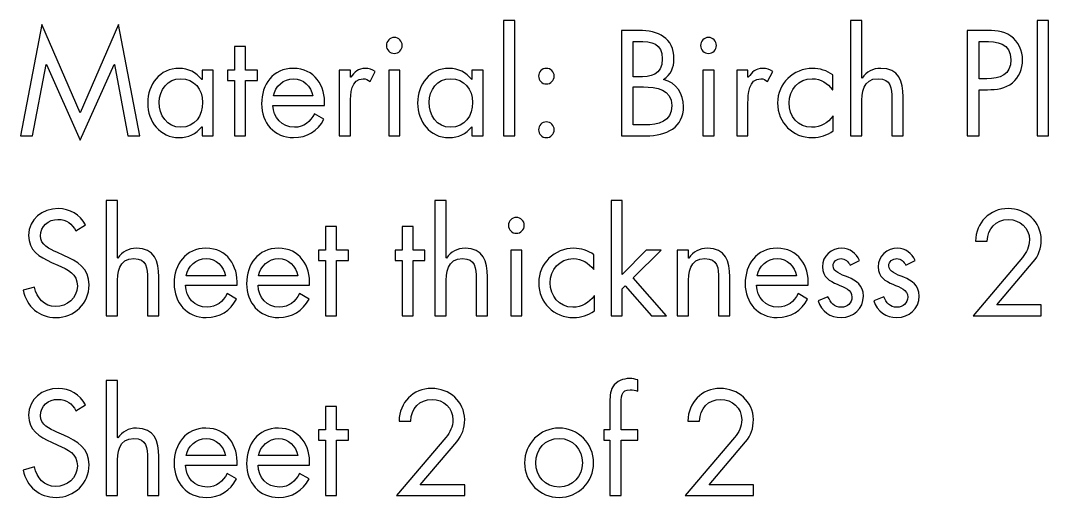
# Model space of a CAD drawing. Extents: x 150 to 6088, y 37 to 2750.
# Drawn here: x 4625.9 to 5067.4, y 1081.8 to 1286.5 of the extents above; entities that cross this region are included whole.
import ezdxf

# ---------------------------------------------------------------- set-up
doc = ezdxf.new("R2010")
doc.units = 0
doc.layers.add('00_Layout', color=7, linetype='CONTINUOUS')

msp = doc.modelspace()

# ---------------------------------------------------------------- linework, layer by layer
at = {"layer": '00_Layout', "color": 7}
for p, q in [((4635.090141, 1284.831654), (4625.914411, 1237.033826)), ((4651.522582, 1246.869241), (4635.090141, 1284.831654)), ((4668.014819, 1284.831654), (4651.522582, 1246.869241)), ((4677.190549, 1237.033826), (4668.014819, 1284.831654)), ((4838.155556, 1286.510855), (4833.357877, 1286.510855)), ((4833.357877, 1286.510855), (4833.357877, 1237.033826)), ((4838.155556, 1237.033826), (4838.155556, 1286.510855)), ((4982.448673, 1286.510855), (4982.448673, 1237.033826)), ((4987.246353, 1286.510855), (4982.448673, 1286.510855)), ((4987.246353, 1261.92228), (4987.246353, 1286.510855)), ((5067.429216, 1286.510855), (5062.631537, 1286.510855)), ((5062.631537, 1286.510855), (5062.631537, 1237.033826)), ((5067.429216, 1237.033826), (5067.429216, 1286.510855)), ((4891.471098, 1282.252845), (4884.034471, 1282.252845)), ((4884.034471, 1282.252845), (4884.034471, 1237.033826)), ((5040.022146, 1282.252845), (5032.585519, 1282.252845)), ((5032.585519, 1282.252845), (5032.585519, 1237.033826)), ((4786.459789, 1279.254223), (4786.459789, 1279.254223)), ((4889.072126, 1277.575022), (4891.051205, 1277.575022)), ((4889.072126, 1262.342067), (4889.072126, 1277.575022)), ((4921.396996, 1279.254223), (4921.396996, 1279.254223)), ((5037.623174, 1277.575022), (5039.482397, 1277.575022)), ((5037.623174, 1261.502466), (5037.623174, 1277.575022)), ((4722.589511, 1275.356046), (4717.791832, 1275.356046)), ((4717.791832, 1275.356046), (4717.791832, 1265.220727)), ((4722.589511, 1265.220727), (4722.589511, 1275.356046)), ((4631.071922, 1237.033826), (4636.889304, 1267.61962)), ((4636.889304, 1267.61962), (4637.00916, 1267.61962)), ((4637.00916, 1267.61962), (4651.522582, 1235.174683)), ((4651.522582, 1235.174683), (4666.095801, 1267.61962)), ((4666.095801, 1267.61962), (4666.215657, 1267.61962)), ((4666.215657, 1267.61962), (4672.033038, 1237.033826)), ((4708.675898, 1265.220727), (4703.878218, 1265.220727)), ((4703.878218, 1265.220727), (4703.878218, 1261.202615)), ((4708.675898, 1237.033826), (4708.675898, 1265.220727)), ((4717.791832, 1265.220727), (4714.853111, 1265.220727)), ((4714.853111, 1265.220727), (4714.853111, 1260.782801)), ((4727.627167, 1265.220727), (4722.589511, 1265.220727)), ((4727.627167, 1260.782801), (4727.627167, 1265.220727)), ((4767.62864, 1265.220727), (4762.830697, 1265.220727)), ((4762.830697, 1265.220727), (4762.830697, 1237.033826)), ((4767.62864, 1262.162151), (4767.62864, 1265.220727)), ((4776.024645, 1260.303033), (4778.303496, 1264.680978)), ((4788.858496, 1265.220727), (4784.060817, 1265.220727)), ((4784.060817, 1265.220727), (4784.060817, 1237.033826)), ((4788.858496, 1237.033826), (4788.858496, 1265.220727)), ((4824.602039, 1265.220727), (4819.804096, 1265.220727)), ((4819.804096, 1265.220727), (4819.804096, 1261.202615)), ((4824.602039, 1237.033826), (4824.602039, 1265.220727)), ((4851.769397, 1266.000373), (4851.769397, 1266.000373)), ((4923.795968, 1265.220727), (4918.998288, 1265.220727)), ((4918.998288, 1265.220727), (4918.998288, 1237.033826)), ((4923.795968, 1237.033826), (4923.795968, 1265.220727)), ((4938.369186, 1265.220727), (4933.571507, 1265.220727)), ((4933.571507, 1265.220727), (4933.571507, 1237.033826)), ((4938.369186, 1262.162151), (4938.369186, 1265.220727)), ((4946.765191, 1260.303033), (4949.044306, 1264.680978)), ((4974.83213, 1256.824643), (4974.83213, 1263.181694)), ((4694.642428, 1261.562447), (4694.642428, 1261.562447)), ((4703.878218, 1261.202615), (4703.758362, 1261.202615)), ((4714.853111, 1260.782801), (4717.791832, 1260.782801)), ((4717.791832, 1260.782801), (4717.791832, 1237.033826)), ((4722.589511, 1260.782801), (4727.627167, 1260.782801)), ((4722.589511, 1237.033826), (4722.589511, 1260.782801)), ((4767.748496, 1262.162151), (4767.62864, 1262.162151)), ((4810.56857, 1261.562447), (4810.56857, 1261.562447)), ((4819.804096, 1261.202615), (4819.68424, 1261.202615)), ((4890.991145, 1262.342067), (4889.072126, 1262.342067)), ((4938.489042, 1262.162151), (4938.369186, 1262.162151)), ((4987.366473, 1261.802318), (4987.246353, 1261.92228)), ((5040.981523, 1261.502466), (5037.623174, 1261.502466)), ((4751.436175, 1254.185854), (4734.583841, 1254.185854)), ((4889.072126, 1258.024076), (4893.450177, 1258.024076)), ((4889.072126, 1241.71165), (4889.072126, 1258.024076)), ((4974.712274, 1256.824643), (4974.83213, 1256.824643)), ((5037.623174, 1256.824643), (5041.28156, 1256.824643)), ((5037.623174, 1237.033826), (5037.623174, 1256.824643)), ((4734.344129, 1250.10776), (4756.473831, 1250.10776)), ((4767.62864, 1237.033826), (4767.62864, 1251.127277)), ((4938.369186, 1237.033826), (4938.369186, 1251.127277)), ((4987.246353, 1237.033826), (4987.246353, 1250.407612)), ((5000.200589, 1252.92644), (5000.200589, 1237.033826)), ((5004.998268, 1237.033826), (5004.998268, 1253.76604)), ((4756.233855, 1244.170497), (4752.155841, 1246.509408)), ((4975.012046, 1245.549872), (4974.89219, 1245.549872)), ((4975.012046, 1239.132841), (4975.012046, 1245.549872)), ((4703.758362, 1240.932004), (4703.878218, 1240.932004)), ((4703.878218, 1240.932004), (4703.878218, 1237.033826)), ((4819.68424, 1240.932004), (4819.804096, 1240.932004)), ((4819.804096, 1240.932004), (4819.804096, 1237.033826)), ((4851.769397, 1242.971064), (4851.769397, 1242.971064)), ((4894.109782, 1241.71165), (4889.072126, 1241.71165)), ((4625.914411, 1237.033826), (4631.071922, 1237.033826)), ((4672.033038, 1237.033826), (4677.190549, 1237.033826)), ((4703.878218, 1237.033826), (4708.675898, 1237.033826)), ((4717.791832, 1237.033826), (4722.589511, 1237.033826)), ((4762.830697, 1237.033826), (4767.62864, 1237.033826)), ((4784.060817, 1237.033826), (4788.858496, 1237.033826)), ((4819.804096, 1237.033826), (4824.602039, 1237.033826)), ((4833.357877, 1237.033826), (4838.155556, 1237.033826)), ((4884.034471, 1237.033826), (4894.529675, 1237.033826)), ((4918.998288, 1237.033826), (4923.795968, 1237.033826)), ((4933.571507, 1237.033826), (4938.369186, 1237.033826)), ((4982.448673, 1237.033826), (4987.246353, 1237.033826)), ((5000.200589, 1237.033826), (5004.998268, 1237.033826)), ((5032.585519, 1237.033826), (5037.623174, 1237.033826)), ((5062.631537, 1237.033826), (5067.429216, 1237.033826)), ((4662.737187, 1209.286556), (4662.737187, 1159.809501)), ((4667.535131, 1209.286556), (4662.737187, 1209.286556)), ((4667.535131, 1184.697955), (4667.535131, 1209.286556)), ((4803.911668, 1209.286556), (4803.911668, 1159.809501)), ((4808.709347, 1209.286556), (4803.911668, 1209.286556)), ((4808.709347, 1184.697955), (4808.709347, 1209.286556)), ((4884.394303, 1209.286556), (4879.596624, 1209.286556)), ((4879.596624, 1209.286556), (4879.596624, 1159.809501)), ((4884.394303, 1177.561258), (4884.394303, 1209.286556)), ((4838.875485, 1202.029924), (4838.875485, 1202.029924)), ((4649.723419, 1196.212623), (4653.741373, 1198.791405)), ((4761.691139, 1198.131721), (4756.893459, 1198.131721)), ((4756.893459, 1198.131721), (4756.893459, 1187.996428)), ((4761.691139, 1187.996428), (4761.691139, 1198.131721)), ((4794.556021, 1198.131721), (4789.758342, 1198.131721)), ((4789.758342, 1198.131721), (4789.758342, 1187.996428)), ((4794.556021, 1187.996428), (4794.556021, 1198.131721)), ((4756.893459, 1187.996428), (4753.954739, 1187.996428)), ((4753.954739, 1187.996428), (4753.954739, 1183.558476)), ((4766.728794, 1187.996428), (4761.691139, 1187.996428)), ((4766.728794, 1183.558476), (4766.728794, 1187.996428)), ((4789.758342, 1187.996428), (4786.819622, 1187.996428)), ((4786.819622, 1187.996428), (4786.819622, 1183.558476)), ((4799.593677, 1187.996428), (4794.556021, 1187.996428)), ((4799.593677, 1183.558476), (4799.593677, 1187.996428)), ((4841.274457, 1187.996428), (4836.476514, 1187.996428)), ((4836.476514, 1187.996428), (4836.476514, 1159.809501)), ((4841.274457, 1159.809501), (4841.274457, 1187.996428)), ((4894.649531, 1187.996428), (4884.394303, 1177.561258)), ((4889.012066, 1176.001992), (4901.066457, 1187.996428)), ((4901.066457, 1187.996428), (4894.649531, 1187.996428)), ((4912.821075, 1187.996428), (4908.023131, 1187.996428)), ((4908.023131, 1187.996428), (4908.023131, 1159.809501)), ((4912.821075, 1184.578019), (4912.821075, 1187.996428)), ((5036.123784, 1191.834651), (5041.16144, 1191.834651)), ((4644.505847, 1185.717471), (4641.507066, 1187.036866)), ((4667.654987, 1184.578019), (4667.535131, 1184.697955)), ((4753.954739, 1183.558476), (4756.893459, 1183.558476)), ((4756.893459, 1183.558476), (4756.893459, 1159.809501)), ((4761.691139, 1183.558476), (4766.728794, 1183.558476)), ((4761.691139, 1159.809501), (4761.691139, 1183.558476)), ((4786.819622, 1183.558476), (4789.758342, 1183.558476)), ((4789.758342, 1183.558476), (4789.758342, 1159.809501)), ((4794.556021, 1183.558476), (4799.593677, 1183.558476)), ((4794.556021, 1159.809501), (4794.556021, 1183.558476)), ((4808.829467, 1184.578019), (4808.709347, 1184.697955)), ((4872.220057, 1179.600318), (4872.220057, 1185.957369)), ((4912.940931, 1184.578019), (4912.821075, 1184.578019)), ((4982.208697, 1181.459462), (4986.226915, 1183.558476)), ((5006.137826, 1181.459462), (5010.15578, 1183.558476)), ((5056.214611, 1184.81789), (5035.044286, 1159.809501)), ((4639.228215, 1182.718876), (4641.98702, 1181.519416)), ((4872.099936, 1179.600318), (4872.220057, 1179.600318)), ((5045.239718, 1164.487324), (5060.892434, 1182.898792)), ((4680.489103, 1175.702114), (4680.489103, 1159.809501)), ((4685.286782, 1159.809501), (4685.286782, 1176.541741)), ((4713.89347, 1176.961528), (4697.0414, 1176.961528)), ((4745.018985, 1176.961528), (4728.166916, 1176.961528)), ((4821.663319, 1175.702114), (4821.663319, 1159.809501)), ((4826.461262, 1159.809501), (4826.461262, 1176.541741)), ((4903.345572, 1159.809501), (4889.012066, 1176.001992)), ((4925.775047, 1175.702114), (4925.775047, 1159.809501)), ((4930.572726, 1159.809501), (4930.572726, 1176.541741)), ((4959.179414, 1176.961528), (4942.327344, 1176.961528)), ((4631.971504, 1172.103789), (4627.053704, 1170.72444)), ((4667.535131, 1159.809501), (4667.535131, 1173.183286)), ((4696.801423, 1172.883435), (4718.931125, 1172.883435)), ((4727.926939, 1172.883435), (4750.056641, 1172.883435)), ((4808.709347, 1159.809501), (4808.709347, 1173.183286)), ((4884.394303, 1171.384124), (4885.653717, 1172.643538)), ((4884.394303, 1159.809501), (4884.394303, 1171.384124)), ((4885.653717, 1172.643538), (4896.988442, 1159.809501)), ((4912.821075, 1159.809501), (4912.821075, 1173.183286)), ((4942.087367, 1172.883435), (4964.217069, 1172.883435)), ((4718.691413, 1166.946198), (4714.613135, 1169.285109)), ((4749.816929, 1166.946198), (4745.73865, 1169.285109)), ((4872.399973, 1168.325547), (4872.279852, 1168.325547)), ((4872.399973, 1161.908516), (4872.399973, 1168.325547)), ((4963.977357, 1166.946198), (4959.899079, 1169.285109)), ((4972.733195, 1167.965715), (4968.475264, 1166.166552)), ((4996.662059, 1167.965715), (4992.404129, 1166.166552)), ((5064.310843, 1164.487324), (5045.239718, 1164.487324)), ((5064.310843, 1159.809501), (5064.310843, 1164.487324)), ((4662.737187, 1159.809501), (4667.535131, 1159.809501)), ((4680.489103, 1159.809501), (4685.286782, 1159.809501)), ((4756.893459, 1159.809501), (4761.691139, 1159.809501)), ((4789.758342, 1159.809501), (4794.556021, 1159.809501)), ((4803.911668, 1159.809501), (4808.709347, 1159.809501)), ((4821.663319, 1159.809501), (4826.461262, 1159.809501)), ((4836.476514, 1159.809501), (4841.274457, 1159.809501)), ((4879.596624, 1159.809501), (4884.394303, 1159.809501)), ((4896.988442, 1159.809501), (4903.345572, 1159.809501)), ((4908.023131, 1159.809501), (4912.821075, 1159.809501)), ((4925.775047, 1159.809501), (4930.572726, 1159.809501)), ((5035.044286, 1159.809501), (5064.310843, 1159.809501)), ((4662.737187, 1132.062231), (4662.737187, 1082.585176)), ((4667.535131, 1132.062231), (4662.737187, 1132.062231)), ((4667.535131, 1107.473629), (4667.535131, 1132.062231)), ((4890.99141, 1127.384408), (4890.99141, 1132.242147)), ((4649.723419, 1118.988297), (4653.741373, 1121.567106)), ((4879.056875, 1121.986893), (4879.056875, 1110.772103)), ((4761.691139, 1120.907396), (4756.893459, 1120.907396)), ((4756.893459, 1120.907396), (4756.893459, 1110.772103)), ((4761.691139, 1110.772103), (4761.691139, 1120.907396)), ((4883.854554, 1110.772103), (4883.854554, 1120.307692)), ((4788.498928, 1114.610326), (4793.536584, 1114.610326)), ((4912.521302, 1114.610326), (4917.558958, 1114.610326)), ((4644.505847, 1108.493173), (4641.507066, 1109.812541)), ((4756.893459, 1110.772103), (4753.954739, 1110.772103)), ((4753.954739, 1110.772103), (4753.954739, 1106.334151)), ((4766.728794, 1110.772103), (4761.691139, 1110.772103)), ((4766.728794, 1106.334151), (4766.728794, 1110.772103)), ((4879.056875, 1110.772103), (4876.418191, 1110.772103)), ((4876.418191, 1110.772103), (4876.418191, 1106.334151)), ((4890.99141, 1110.772103), (4883.854554, 1110.772103)), ((4890.99141, 1106.334151), (4890.99141, 1110.772103)), ((4639.228215, 1105.49455), (4641.98702, 1104.295117)), ((4667.654987, 1107.353694), (4667.535131, 1107.473629)), ((4753.954739, 1106.334151), (4756.893459, 1106.334151)), ((4756.893459, 1106.334151), (4756.893459, 1082.585176)), ((4761.691139, 1106.334151), (4766.728794, 1106.334151)), ((4761.691139, 1082.585176), (4761.691139, 1106.334151)), ((4808.589491, 1107.593591), (4787.419431, 1082.585176)), ((4797.614598, 1087.262999), (4813.267314, 1105.674467)), ((4857.226946, 1107.113797), (4857.226946, 1107.113797)), ((4876.418191, 1106.334151), (4879.056875, 1106.334151)), ((4879.056875, 1106.334151), (4879.056875, 1082.585176)), ((4883.854554, 1106.334151), (4890.99141, 1106.334151)), ((4883.854554, 1082.585176), (4883.854554, 1106.334151)), ((4932.61213, 1107.593591), (4911.441805, 1082.585176)), ((4921.637237, 1087.262999), (4937.289953, 1105.674467)), ((4713.89347, 1099.737229), (4697.0414, 1099.737229)), ((4745.018985, 1099.737229), (4728.166916, 1099.737229)), ((4667.535131, 1082.585176), (4667.535131, 1095.958988)), ((4680.489103, 1098.477816), (4680.489103, 1082.585176)), ((4685.286782, 1082.585176), (4685.286782, 1099.317416)), ((4696.801423, 1095.65911), (4718.931125, 1095.65911)), ((4727.926939, 1095.65911), (4750.056641, 1095.65911)), ((4631.971504, 1094.879464), (4627.053704, 1093.500114)), ((4718.691413, 1089.721872), (4714.613135, 1092.060784)), ((4749.816929, 1089.721872), (4745.73865, 1092.060784)), ((4816.685723, 1087.262999), (4797.614598, 1087.262999)), ((4816.685723, 1082.585176), (4816.685723, 1087.262999)), ((4940.708362, 1087.262999), (4921.637237, 1087.262999)), ((4940.708362, 1082.585176), (4940.708362, 1087.262999)), ((4662.737187, 1082.585176), (4667.535131, 1082.585176)), ((4680.489103, 1082.585176), (4685.286782, 1082.585176)), ((4756.893459, 1082.585176), (4761.691139, 1082.585176)), ((4787.419431, 1082.585176), (4816.685723, 1082.585176)), ((4857.226946, 1081.80553), (4857.226946, 1081.80553)), ((4879.056875, 1082.585176), (4883.854554, 1082.585176)), ((4911.441805, 1082.585176), (4940.708362, 1082.585176))]:
    msp.add_line(p, q, dxfattribs=at)
for points in [[(4906.584065, 1270.018512), (4906.584065, 1279.254223), (4899.687187, 1282.252845), (4891.471098, 1282.252845)], [(5051.236751, 1279.853953), (5047.938462, 1282.132884), (5043.920244, 1282.252845), (5040.022146, 1282.252845)], [(4786.459789, 1279.254223), (4784.600566, 1279.254223), (4783.04138, 1277.694958), (4783.04138, 1275.835814)], [(4789.878198, 1275.835814), (4789.878198, 1277.694958), (4788.318747, 1279.254223), (4786.459789, 1279.254223)], [(4891.051205, 1277.575022), (4897.228419, 1277.575022), (4901.54641, 1276.855331), (4901.54641, 1270.018512)], [(4921.396996, 1279.254223), (4919.538037, 1279.254223), (4917.978586, 1277.694958), (4917.978586, 1275.835814)], [(4924.81567, 1275.835814), (4924.81567, 1277.694958), (4923.256219, 1279.254223), (4921.396996, 1279.254223)], [(5039.482397, 1277.575022), (5045.359574, 1277.575022), (5051.296811, 1277.035247), (5051.296811, 1269.65868)], [(5056.334467, 1269.538744), (5056.334467, 1273.556883), (5054.595365, 1277.515041), (5051.236751, 1279.853953)], [(4783.04138, 1275.835814), (4783.04138, 1273.916716), (4784.600566, 1272.417405), (4786.459789, 1272.417405)], [(4786.459789, 1272.417405), (4788.318747, 1272.417405), (4789.878198, 1273.916716), (4789.878198, 1275.835814)], [(4917.978586, 1275.835814), (4917.978586, 1273.916716), (4919.538037, 1272.417405), (4921.396996, 1272.417405)], [(4921.396996, 1272.417405), (4923.256219, 1272.417405), (4924.81567, 1273.916716), (4924.81567, 1275.835814)], [(4901.54641, 1270.018512), (4901.54641, 1263.001778), (4896.68867, 1262.342067), (4890.991145, 1262.342067)], [(4902.145954, 1261.202615), (4905.204531, 1263.241648), (4906.584065, 1266.360206), (4906.584065, 1270.018512)], [(5051.296811, 1269.65868), (5051.296811, 1263.181694), (5046.558928, 1261.502466), (5040.981523, 1261.502466)], [(5052.016476, 1259.823239), (5054.835077, 1262.162151), (5056.334467, 1265.880438), (5056.334467, 1269.538744)], [(4694.102679, 1266.000373), (4685.646614, 1266.000373), (4680.548898, 1259.103574), (4680.548898, 1251.067296)], [(4703.758362, 1261.202615), (4701.419186, 1264.201211), (4697.940981, 1266.000373), (4694.102679, 1266.000373)], [(4743.099967, 1266.000373), (4734.284069, 1266.000373), (4729.42633, 1259.103574), (4729.42633, 1250.767444)], [(4756.473831, 1250.10776), (4756.95352, 1258.503844), (4752.155841, 1266.000373), (4743.099967, 1266.000373)], [(4773.985506, 1266.000373), (4770.867133, 1266.000373), (4769.427803, 1264.381127), (4767.748496, 1262.162151)], [(4778.303496, 1264.680978), (4776.924226, 1265.460624), (4775.604752, 1266.000373), (4773.985506, 1266.000373)], [(4810.028821, 1266.000373), (4801.572756, 1266.000373), (4796.47504, 1259.103574), (4796.47504, 1251.067296)], [(4819.68424, 1261.202615), (4817.345328, 1264.201211), (4813.866859, 1266.000373), (4810.028821, 1266.000373)], [(4851.769397, 1266.000373), (4849.910174, 1266.000373), (4848.410783, 1264.501062), (4848.410783, 1262.701899)], [(4855.127746, 1262.701899), (4855.127746, 1264.501062), (4853.628355, 1266.000373), (4851.769397, 1266.000373)], [(4944.726316, 1266.000373), (4941.607679, 1266.000373), (4940.168349, 1264.381127), (4938.489042, 1262.162151)], [(4949.044306, 1264.680978), (4947.664772, 1265.460624), (4946.345562, 1266.000373), (4944.726316, 1266.000373)], [(4966.136353, 1266.000373), (4957.860204, 1266.000373), (4951.083181, 1259.523387), (4951.083181, 1251.127277)], [(4974.83213, 1263.181694), (4972.313302, 1264.980857), (4969.194929, 1266.000373), (4966.136353, 1266.000373)], [(4995.402645, 1266.000373), (4991.924176, 1266.000373), (4989.345552, 1264.501062), (4987.366473, 1261.802318)], [(5004.998268, 1253.76604), (5004.998268, 1260.362988), (5003.199105, 1266.000373), (4995.402645, 1266.000373)], [(4685.466698, 1251.427129), (4685.466698, 1256.704681), (4689.065024, 1261.562447), (4694.642428, 1261.562447)], [(4694.642428, 1261.562447), (4700.579665, 1261.562447), (4704.118195, 1257.00456), (4704.118195, 1251.367174)], [(4734.583841, 1254.185854), (4735.18365, 1258.263973), (4739.021952, 1261.562447), (4743.160027, 1261.562447)], [(4743.160027, 1261.562447), (4747.357897, 1261.562447), (4750.776306, 1258.263973), (4751.436175, 1254.185854)], [(4767.62864, 1251.127277), (4767.62864, 1254.785583), (4767.868352, 1261.562447), (4773.145985, 1261.562447)], [(4773.145985, 1261.562447), (4774.405398, 1261.562447), (4775.065003, 1260.962718), (4776.024645, 1260.303033)], [(4801.39284, 1251.427129), (4801.39284, 1256.704681), (4804.991165, 1261.562447), (4810.56857, 1261.562447)], [(4810.56857, 1261.562447), (4816.505807, 1261.562447), (4820.044072, 1257.00456), (4820.044072, 1251.367174)], [(4848.410783, 1262.701899), (4848.410783, 1260.842782), (4849.910174, 1259.28349), (4851.769397, 1259.28349)], [(4851.769397, 1259.28349), (4853.628355, 1259.28349), (4855.127746, 1260.842782), (4855.127746, 1262.701899)], [(4910.72214, 1249.627966), (4910.72214, 1255.02548), (4907.543442, 1259.88322), (4902.145954, 1261.202615)], [(4938.369186, 1251.127277), (4938.369186, 1254.785583), (4938.609162, 1261.562447), (4943.88653, 1261.562447)], [(4943.88653, 1261.562447), (4945.145944, 1261.562447), (4945.805813, 1260.962718), (4946.765191, 1260.303033)], [(4956.000981, 1251.127277), (4956.000981, 1256.764662), (4960.139055, 1261.562447), (4965.956436, 1261.562447)], [(4965.956436, 1261.562447), (4969.734678, 1261.562447), (4972.493218, 1259.643323), (4974.712274, 1256.824643)], [(4987.246353, 1250.407612), (4987.246353, 1255.445268), (4987.666245, 1261.562447), (4994.263087, 1261.562447)], [(4994.263087, 1261.562447), (4999.840756, 1261.562447), (5000.200589, 1257.484327), (5000.200589, 1252.92644)], [(5041.28156, 1256.824643), (5045.059802, 1256.824643), (5048.9579, 1257.304411), (5052.016476, 1259.823239)], [(4893.450177, 1258.024076), (4898.967522, 1258.024076), (4905.684484, 1257.00456), (4905.684484, 1249.987798)], [(4680.548898, 1251.067296), (4680.548898, 1243.270915), (4685.76647, 1236.25418), (4694.042619, 1236.25418)], [(4694.702488, 1240.692106), (4688.705191, 1240.692106), (4685.466698, 1245.909705), (4685.466698, 1251.427129)], [(4704.118195, 1251.367174), (4704.118195, 1245.669808), (4700.879437, 1240.692106), (4694.702488, 1240.692106)], [(4729.42633, 1250.767444), (4729.42633, 1242.671212), (4734.823818, 1236.25418), (4743.219823, 1236.25418)], [(4743.579655, 1240.692106), (4738.122371, 1240.692106), (4734.403925, 1244.890162), (4734.344129, 1250.10776)], [(4796.47504, 1251.067296), (4796.47504, 1243.270915), (4801.692612, 1236.25418), (4809.968761, 1236.25418)], [(4810.628366, 1240.692106), (4804.631333, 1240.692106), (4801.39284, 1245.909705), (4801.39284, 1251.427129)], [(4820.044072, 1251.367174), (4820.044072, 1245.669808), (4816.805579, 1240.692106), (4810.628366, 1240.692106)], [(4905.684484, 1249.987798), (4905.684484, 1243.090999), (4899.747247, 1241.71165), (4894.109782, 1241.71165)], [(4894.529675, 1237.033826), (4903.465428, 1237.033826), (4910.72214, 1240.632152), (4910.72214, 1249.627966)], [(4951.083181, 1251.127277), (4951.083181, 1242.611231), (4957.560167, 1236.25418), (4966.076292, 1236.25418)], [(4965.71646, 1240.692106), (4959.839283, 1240.692106), (4956.000981, 1245.549872), (4956.000981, 1251.127277)], [(4752.155841, 1246.509408), (4750.296618, 1243.15098), (4747.657934, 1240.692106), (4743.579655, 1240.692106)], [(4974.89219, 1245.549872), (4972.553278, 1242.491296), (4969.734678, 1240.692106), (4965.71646, 1240.692106)], [(4694.042619, 1236.25418), (4698.000777, 1236.25418), (4701.29933, 1237.813446), (4703.758362, 1240.932004)], [(4743.219823, 1236.25418), (4748.977143, 1236.25418), (4753.535111, 1239.132841), (4756.233855, 1244.170497)], [(4809.968761, 1236.25418), (4813.926919, 1236.25418), (4817.225472, 1237.813446), (4819.68424, 1240.932004)], [(4851.769397, 1242.971064), (4849.910174, 1242.971064), (4848.410783, 1241.471752), (4848.410783, 1239.67259)], [(4855.127746, 1239.67259), (4855.127746, 1241.471752), (4853.628355, 1242.971064), (4851.769397, 1242.971064)], [(4848.410783, 1239.67259), (4848.410783, 1237.813446), (4849.910174, 1236.25418), (4851.769397, 1236.25418)], [(4851.769397, 1236.25418), (4853.628355, 1236.25418), (4855.127746, 1237.813446), (4855.127746, 1239.67259)], [(4966.076292, 1236.25418), (4969.434641, 1236.25418), (4972.253506, 1237.273697), (4975.012046, 1239.132841)], [(4642.046815, 1205.808166), (4635.329853, 1205.808166), (4629.392616, 1201.310259), (4629.392616, 1194.293498)], [(4653.741373, 1198.791405), (4651.342666, 1203.229357), (4647.084471, 1205.808166), (4642.046815, 1205.808166)], [(5050.097458, 1205.808166), (5042.121081, 1205.808166), (5036.3037, 1199.750967), (5036.123784, 1191.834651)], [(5064.310843, 1192.434354), (5064.310843, 1200.290716), (5057.653941, 1205.808166), (5050.097458, 1205.808166)], [(4634.430271, 1194.113582), (4634.430271, 1198.251656), (4637.908741, 1201.130343), (4641.926959, 1201.130343)], [(4641.926959, 1201.130343), (4645.765261, 1201.130343), (4647.924257, 1199.331154), (4649.723419, 1196.212623)], [(4838.875485, 1202.029924), (4837.016262, 1202.029924), (4835.457076, 1200.470632), (4835.457076, 1198.611489)], [(4842.293895, 1198.611489), (4842.293895, 1200.470632), (4840.734708, 1202.029924), (4838.875485, 1202.029924)], [(5041.16144, 1191.834651), (5041.28156, 1197.112204), (5044.819825, 1201.130343), (5050.277374, 1201.130343)], [(5050.277374, 1201.130343), (5055.194909, 1201.130343), (5059.273188, 1197.412056), (5059.273188, 1192.3744)], [(4835.457076, 1198.611489), (4835.457076, 1196.692391), (4837.016262, 1195.193079), (4838.875485, 1195.193079)], [(4838.875485, 1195.193079), (4840.734708, 1195.193079), (4842.293895, 1196.692391), (4842.293895, 1198.611489)], [(4629.392616, 1194.293498), (4629.392616, 1187.816512), (4633.950583, 1185.117768), (4639.228215, 1182.718876)], [(4641.507066, 1187.036866), (4638.44849, 1188.416215), (4634.430271, 1190.215405), (4634.430271, 1194.113582)], [(5059.273188, 1192.3744), (5059.273188, 1189.435759), (5058.013774, 1186.976885), (5056.214611, 1184.81789)], [(5060.892434, 1182.898792), (5063.231346, 1185.597536), (5064.310843, 1188.776048), (5064.310843, 1192.434354)], [(4675.691159, 1188.776048), (4672.212954, 1188.776048), (4669.634066, 1187.276763), (4667.654987, 1184.578019)], [(4685.286782, 1176.541741), (4685.286782, 1183.138663), (4683.487619, 1188.776048), (4675.691159, 1188.776048)], [(4705.557525, 1188.776048), (4696.741363, 1188.776048), (4691.883624, 1181.879249), (4691.883624, 1173.543119)], [(4718.931125, 1172.883435), (4719.411078, 1181.279545), (4714.613135, 1188.776048), (4705.557525, 1188.776048)], [(4736.682776, 1188.776048), (4727.866879, 1188.776048), (4723.009139, 1181.879249), (4723.009139, 1173.543119)], [(4750.056641, 1172.883435), (4750.536594, 1181.279545), (4745.73865, 1188.776048), (4736.682776, 1188.776048)], [(4816.86564, 1188.776048), (4813.38717, 1188.776048), (4810.808546, 1187.276763), (4808.829467, 1184.578019)], [(4826.461262, 1176.541741), (4826.461262, 1183.138663), (4824.6621, 1188.776048), (4816.86564, 1188.776048)], [(4863.524015, 1188.776048), (4855.247867, 1188.776048), (4848.470844, 1182.299062), (4848.470844, 1173.902952)], [(4872.220057, 1185.957369), (4869.701229, 1187.756531), (4866.582592, 1188.776048), (4863.524015, 1188.776048)], [(4920.977367, 1188.776048), (4917.498898, 1188.776048), (4914.92001, 1187.276763), (4912.940931, 1184.578019)], [(4930.572726, 1176.541741), (4930.572726, 1183.138663), (4928.773563, 1188.776048), (4920.977367, 1188.776048)], [(4950.843469, 1188.776048), (4942.027572, 1188.776048), (4937.169832, 1181.879249), (4937.169832, 1173.543119)], [(4964.217069, 1172.883435), (4964.697022, 1181.279545), (4959.899079, 1188.776048), (4950.843469, 1188.776048)], [(4978.730492, 1188.776048), (4974.172525, 1188.776048), (4970.334223, 1185.537555), (4970.334223, 1180.799751)], [(4986.226915, 1183.558476), (4984.967501, 1186.497117), (4981.968985, 1188.776048), (4978.730492, 1188.776048)], [(5002.659357, 1188.776048), (4998.101389, 1188.776048), (4994.263352, 1185.537555), (4994.263352, 1180.799751)], [(5010.15578, 1183.558476), (5008.896366, 1186.497117), (5005.89785, 1188.776048), (5002.659357, 1188.776048)], [(4655.36062, 1173.00337), (4655.36062, 1180.200048), (4650.383024, 1183.138663), (4644.505847, 1185.717471)], [(4667.535131, 1173.183286), (4667.535131, 1178.220969), (4667.954759, 1184.338122), (4674.551866, 1184.338122)], [(4674.551866, 1184.338122), (4680.12927, 1184.338122), (4680.489103, 1180.260002), (4680.489103, 1175.702114)], [(4697.0414, 1176.961528), (4697.640944, 1181.039648), (4701.479247, 1184.338122), (4705.617321, 1184.338122)], [(4705.617321, 1184.338122), (4709.815456, 1184.338122), (4713.233865, 1181.039648), (4713.89347, 1176.961528)], [(4728.166916, 1176.961528), (4728.76646, 1181.039648), (4732.604762, 1184.338122), (4736.742837, 1184.338122)], [(4736.742837, 1184.338122), (4740.940971, 1184.338122), (4744.35938, 1181.039648), (4745.018985, 1176.961528)], [(4808.709347, 1173.183286), (4808.709347, 1178.220969), (4809.12924, 1184.338122), (4815.726082, 1184.338122)], [(4815.726082, 1184.338122), (4821.303486, 1184.338122), (4821.663319, 1180.260002), (4821.663319, 1175.702114)], [(4853.388643, 1173.902952), (4853.388643, 1179.540337), (4857.526718, 1184.338122), (4863.344099, 1184.338122)], [(4863.344099, 1184.338122), (4867.122341, 1184.338122), (4869.881145, 1182.418997), (4872.099936, 1179.600318)], [(4912.821075, 1173.183286), (4912.821075, 1178.220969), (4913.240968, 1184.338122), (4919.837809, 1184.338122)], [(4919.837809, 1184.338122), (4925.415214, 1184.338122), (4925.775047, 1180.260002), (4925.775047, 1175.702114)], [(4942.327344, 1176.961528), (4942.927153, 1181.039648), (4946.765191, 1184.338122), (4950.903265, 1184.338122)], [(4950.903265, 1184.338122), (4955.1014, 1184.338122), (4958.519809, 1181.039648), (4959.179414, 1176.961528)], [(4974.89219, 1181.219564), (4974.89219, 1183.018727), (4976.691353, 1184.338122), (4978.370659, 1184.338122)], [(4978.370659, 1184.338122), (4980.109762, 1184.338122), (4981.549092, 1182.958746), (4982.208697, 1181.459462)], [(4998.821054, 1181.219564), (4998.821054, 1183.018727), (5000.620217, 1184.338122), (5002.299524, 1184.338122)], [(5002.299524, 1184.338122), (5004.038626, 1184.338122), (5005.477957, 1182.958746), (5006.137826, 1181.459462)], [(4641.98702, 1181.519416), (4646.18489, 1179.600318), (4650.322964, 1177.801155), (4650.322964, 1172.523602)], [(4970.334223, 1180.799751), (4970.334223, 1171.923873), (4983.048483, 1174.082868), (4983.048483, 1167.785798)], [(4981.429236, 1176.301844), (4978.130683, 1177.68122), (4974.89219, 1178.640756), (4974.89219, 1181.219564)], [(4994.263352, 1180.799751), (4994.263352, 1171.923873), (5006.977347, 1174.082868), (5006.977347, 1167.785798)], [(5005.358101, 1176.301844), (5002.059547, 1177.68122), (4998.821054, 1178.640756), (4998.821054, 1181.219564)], [(4987.966018, 1168.205612), (4987.966018, 1172.943416), (4984.727525, 1174.922495), (4981.429236, 1176.301844)], [(5011.895147, 1168.205612), (5011.895147, 1172.943416), (5008.656654, 1174.922495), (5005.358101, 1176.301844)], [(4627.053704, 1170.72444), (4628.493034, 1163.707678), (4633.890523, 1159.029855), (4641.147234, 1159.029855)], [(4641.027378, 1163.707678), (4636.169639, 1163.707678), (4632.631109, 1167.485947), (4631.971504, 1172.103789)], [(4650.322964, 1172.523602), (4650.322964, 1167.425966), (4645.885117, 1163.707678), (4641.027378, 1163.707678)], [(4641.147234, 1159.029855), (4649.003754, 1159.029855), (4655.36062, 1165.087054), (4655.36062, 1173.00337)], [(4691.883624, 1173.543119), (4691.883624, 1165.446887), (4697.281112, 1159.029855), (4705.677381, 1159.029855)], [(4706.037214, 1163.467808), (4700.579665, 1163.467808), (4696.861484, 1167.665863), (4696.801423, 1172.883435)], [(4723.009139, 1173.543119), (4723.009139, 1165.446887), (4728.406628, 1159.029855), (4736.802897, 1159.029855)], [(4737.162729, 1163.467808), (4731.705181, 1163.467808), (4727.986999, 1167.665863), (4727.926939, 1172.883435)], [(4848.470844, 1173.902952), (4848.470844, 1165.386906), (4854.94783, 1159.029855), (4863.463955, 1159.029855)], [(4863.104122, 1163.467808), (4857.226946, 1163.467808), (4853.388643, 1168.325547), (4853.388643, 1173.902952)], [(4937.169832, 1173.543119), (4937.169832, 1165.446887), (4942.567321, 1159.029855), (4950.963325, 1159.029855)], [(4951.323158, 1163.467808), (4945.865609, 1163.467808), (4942.147428, 1167.665863), (4942.087367, 1172.883435)], [(4705.677381, 1159.029855), (4711.434702, 1159.029855), (4715.992669, 1161.908516), (4718.691413, 1166.946198)], [(4714.613135, 1169.285109), (4712.754176, 1165.926655), (4710.115228, 1163.467808), (4706.037214, 1163.467808)], [(4736.802897, 1159.029855), (4742.560218, 1159.029855), (4747.118185, 1161.908516), (4749.816929, 1166.946198)], [(4745.73865, 1169.285109), (4743.879692, 1165.926655), (4741.240743, 1163.467808), (4737.162729, 1163.467808)], [(4872.279852, 1168.325547), (4869.940941, 1165.26697), (4867.122341, 1163.467808), (4863.104122, 1163.467808)], [(4950.963325, 1159.029855), (4956.720646, 1159.029855), (4961.278613, 1161.908516), (4963.977357, 1166.946198)], [(4959.899079, 1169.285109), (4958.04012, 1165.926655), (4955.401172, 1163.467808), (4951.323158, 1163.467808)], [(4968.475264, 1166.166552), (4969.97439, 1161.728599), (4973.692836, 1159.029855), (4978.430455, 1159.029855)], [(4978.490515, 1163.467808), (4975.312083, 1163.467808), (4973.932548, 1165.326925), (4972.733195, 1167.965715)], [(4978.430455, 1159.029855), (4983.648027, 1159.029855), (4987.966018, 1162.868078), (4987.966018, 1168.205612)], [(4983.048483, 1167.785798), (4983.048483, 1165.206989), (4981.069403, 1163.467808), (4978.490515, 1163.467808)], [(4992.404129, 1166.166552), (4993.903519, 1161.728599), (4997.621701, 1159.029855), (5002.359584, 1159.029855)], [(5002.41938, 1163.467808), (4999.240947, 1163.467808), (4997.861677, 1165.326925), (4996.662059, 1167.965715)], [(5002.359584, 1159.029855), (5007.577156, 1159.029855), (5011.895147, 1162.868078), (5011.895147, 1168.205612)], [(5006.977347, 1167.785798), (5006.977347, 1165.206989), (5004.998268, 1163.467808), (5002.41938, 1163.467808)], [(4863.463955, 1159.029855), (4866.822304, 1159.029855), (4869.641169, 1160.049398), (4872.399973, 1161.908516)], [(4887.573, 1132.841877), (4884.69434, 1132.841877), (4881.875475, 1131.822334), (4880.316289, 1129.303506)], [(4890.99141, 1132.242147), (4889.851852, 1132.60198), (4888.712294, 1132.841877), (4887.573, 1132.841877)], [(4642.046815, 1128.583841), (4635.329853, 1128.583841), (4629.392616, 1124.085934), (4629.392616, 1117.069173)], [(4653.741373, 1121.567106), (4651.342666, 1126.005032), (4647.084471, 1128.583841), (4642.046815, 1128.583841)], [(4802.472337, 1128.583841), (4794.495961, 1128.583841), (4788.678845, 1122.526642), (4788.498928, 1114.610326)], [(4816.685723, 1115.210056), (4816.685723, 1123.066391), (4810.028821, 1128.583841), (4802.472337, 1128.583841)], [(4880.316289, 1129.303506), (4879.056875, 1127.264446), (4879.056875, 1124.325831), (4879.056875, 1121.986893)], [(4883.854554, 1120.307692), (4883.854554, 1125.285367), (4883.854554, 1128.044092), (4887.752917, 1128.044092)], [(4887.752917, 1128.044092), (4888.95227, 1128.044092), (4889.911912, 1127.74424), (4890.99141, 1127.384408)], [(4926.494976, 1128.583841), (4918.5186, 1128.583841), (4912.701219, 1122.526642), (4912.521302, 1114.610326)], [(4940.708362, 1115.210056), (4940.708362, 1123.066391), (4934.05146, 1128.583841), (4926.494976, 1128.583841)], [(4634.430271, 1116.889257), (4634.430271, 1121.027357), (4637.908741, 1123.906018), (4641.926959, 1123.906018)], [(4641.926959, 1123.906018), (4645.765261, 1123.906018), (4647.924257, 1122.106855), (4649.723419, 1118.988297)], [(4793.536584, 1114.610326), (4793.65644, 1119.887879), (4797.194705, 1123.906018), (4802.652254, 1123.906018)], [(4802.652254, 1123.906018), (4807.570053, 1123.906018), (4811.648068, 1120.18773), (4811.648068, 1115.150075)], [(4917.558958, 1114.610326), (4917.679079, 1119.887879), (4921.217344, 1123.906018), (4926.674893, 1123.906018)], [(4926.674893, 1123.906018), (4931.592428, 1123.906018), (4935.670706, 1120.18773), (4935.670706, 1115.150075)], [(4629.392616, 1117.069173), (4629.392616, 1110.592187), (4633.950583, 1107.893443), (4639.228215, 1105.49455)], [(4641.507066, 1109.812541), (4638.44849, 1111.191917), (4634.430271, 1112.991079), (4634.430271, 1116.889257)], [(4811.648068, 1115.150075), (4811.648068, 1112.211433), (4810.388654, 1109.752586), (4808.589491, 1107.593591)], [(4813.267314, 1105.674467), (4815.606226, 1108.373211), (4816.685723, 1111.551749), (4816.685723, 1115.210056)], [(4935.670706, 1115.150075), (4935.670706, 1112.211433), (4934.411292, 1109.752586), (4932.61213, 1107.593591)], [(4937.289953, 1105.674467), (4939.628864, 1108.373211), (4940.708362, 1111.551749), (4940.708362, 1115.210056)], [(4655.36062, 1095.779071), (4655.36062, 1102.975722), (4650.383024, 1105.914364), (4644.505847, 1108.493173)], [(4675.691159, 1111.551749), (4672.212954, 1111.551749), (4669.634066, 1110.052438), (4667.654987, 1107.353694)], [(4685.286782, 1099.317416), (4685.286782, 1105.914364), (4683.487619, 1111.551749), (4675.691159, 1111.551749)], [(4705.557525, 1111.551749), (4696.741363, 1111.551749), (4691.883624, 1104.65495), (4691.883624, 1096.31882)], [(4718.931125, 1095.65911), (4719.411078, 1104.05522), (4714.613135, 1111.551749), (4705.557525, 1111.551749)], [(4736.682776, 1111.551749), (4727.866879, 1111.551749), (4723.009139, 1104.65495), (4723.009139, 1096.31882)], [(4750.056641, 1095.65911), (4750.536594, 1104.05522), (4745.73865, 1111.551749), (4736.682776, 1111.551749)], [(4857.226946, 1111.551749), (4848.950797, 1111.551749), (4842.413751, 1104.894821), (4842.413751, 1096.618672)], [(4872.04014, 1096.618672), (4872.04014, 1104.894821), (4865.503094, 1111.551749), (4857.226946, 1111.551749)], [(4641.98702, 1104.295117), (4646.18489, 1102.375993), (4650.322964, 1100.57683), (4650.322964, 1095.299277)], [(4667.535131, 1095.958988), (4667.535131, 1100.996643), (4667.954759, 1107.113797), (4674.551866, 1107.113797)], [(4674.551866, 1107.113797), (4680.12927, 1107.113797), (4680.489103, 1103.035703), (4680.489103, 1098.477816)], [(4697.0414, 1099.737229), (4697.640944, 1103.815323), (4701.479247, 1107.113797), (4705.617321, 1107.113797)], [(4705.617321, 1107.113797), (4709.815456, 1107.113797), (4713.233865, 1103.815323), (4713.89347, 1099.737229)], [(4728.166916, 1099.737229), (4728.76646, 1103.815323), (4732.604762, 1107.113797), (4736.742837, 1107.113797)], [(4736.742837, 1107.113797), (4740.940971, 1107.113797), (4744.35938, 1103.815323), (4745.018985, 1099.737229)], [(4847.211694, 1096.678653), (4847.211694, 1102.375993), (4851.289708, 1107.113797), (4857.226946, 1107.113797)], [(4857.226946, 1107.113797), (4863.164183, 1107.113797), (4867.242197, 1102.375993), (4867.242197, 1096.678653)], [(4650.322964, 1095.299277), (4650.322964, 1090.20164), (4645.885117, 1086.48338), (4641.027378, 1086.48338)], [(4641.147234, 1081.80553), (4649.003754, 1081.80553), (4655.36062, 1087.862729), (4655.36062, 1095.779071)], [(4691.883624, 1096.31882), (4691.883624, 1088.222561), (4697.281112, 1081.80553), (4705.677381, 1081.80553)], [(4706.037214, 1086.243482), (4700.579665, 1086.243482), (4696.861484, 1090.441538), (4696.801423, 1095.65911)], [(4723.009139, 1096.31882), (4723.009139, 1088.222561), (4728.406628, 1081.80553), (4736.802897, 1081.80553)], [(4737.162729, 1086.243482), (4731.705181, 1086.243482), (4727.986999, 1090.441538), (4727.926939, 1095.65911)], [(4842.413751, 1096.618672), (4842.413751, 1088.342497), (4849.010857, 1081.80553), (4857.226946, 1081.80553)], [(4857.226946, 1086.243482), (4851.289708, 1086.243482), (4847.211694, 1090.921305), (4847.211694, 1096.678653)], [(4867.242197, 1096.678653), (4867.242197, 1090.921305), (4863.164183, 1086.243482), (4857.226946, 1086.243482)], [(4857.226946, 1081.80553), (4865.443034, 1081.80553), (4872.04014, 1088.342497), (4872.04014, 1096.618672)], [(4627.053704, 1093.500114), (4628.493034, 1086.48338), (4633.890523, 1081.80553), (4641.147234, 1081.80553)], [(4641.027378, 1086.48338), (4636.169639, 1086.48338), (4632.631109, 1090.261621), (4631.971504, 1094.879464)], [(4714.613135, 1092.060784), (4712.754176, 1088.702329), (4710.115228, 1086.243482), (4706.037214, 1086.243482)], [(4745.73865, 1092.060784), (4743.879692, 1088.702329), (4741.240743, 1086.243482), (4737.162729, 1086.243482)], [(4705.677381, 1081.80553), (4711.434702, 1081.80553), (4715.992669, 1084.684217), (4718.691413, 1089.721872)], [(4736.802897, 1081.80553), (4742.560218, 1081.80553), (4747.118185, 1084.684217), (4749.816929, 1089.721872)]]:
    msp.add_open_spline(points, degree=3, dxfattribs=at)

doc.saveas('drawing.dxf')
